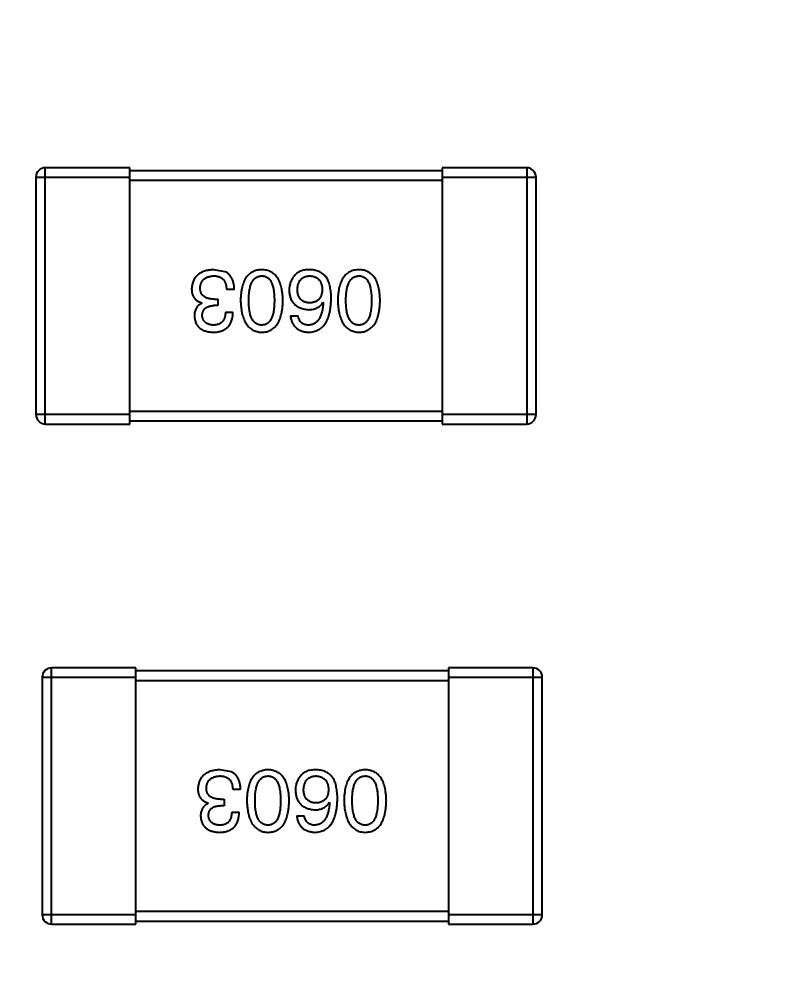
# Model space of a CAD drawing. Header units: inches. Extents: x 246 to 500, y -220 to -17.
# Drawn here: x 448.667 to 451.138, y -117.769 to -114.674 of the extents above; entities that cross this region are included whole.
import ezdxf

# ---------------------------------------------------------------- set-up
doc = ezdxf.new("R2010")
doc.units = ezdxf.units.IN
doc.header["$LTSCALE"] = 1.21
doc.header["$MEASUREMENT"] = 0
doc.header["$PDMODE"] = 3
doc.header["$PDSIZE"] = 0.3125
doc.layers.get('0').update_dxf_attribs({"linetype": 'CONTINUOUS'})
doc.layers.get('Defpoints').update_dxf_attribs({"linetype": 'CONTINUOUS'})
doc.layers.add('DIM', color=3, linetype='CONTINUOUS')
doc.styles.get("Standard").update_dxf_attribs({"font": 'txt', "width": 0.8})
doc.dimstyles.get("Standard").update_dxf_attribs({"dimtxt": 0.15625, "dimasz": 0.1875, "dimexe": 0.125, "dimexo": 0.0625, "dimgap": 0.09, "dimtad": 0, "dimtih": 1, "dimtoh": 1, "dimzin": 4, "dimdsep": 46, "dimtxsty": 'Standard', "dimblk": '_FILLED', "dimblk1": '_FILLED', "dimblk2": '_FILLED', "dimcen": 0.09, "dimazin": 1, "dimtp": 0.01, "dimtm": 0.01, "dimtfac": 1, "dimtofl": 0, "dimtmove": 0, "dimatfit": 3, "dimldrblk": '_FILLED', "dimfxl": 1, "dimtolj": 1, "dimtzin": 4, "dimarcsym": 0})

# ---------------------------------------------------------------- blocks, each defined once
blk = doc.blocks.new('_FILLED')
at = {"color": 0, "linetype": 'ByBlock'}
blk.add_solid([(0, 0), (-1, 0.1667), (-1, -0.1667)], dxfattribs=at)
blk = doc.blocks.new('*D61')
at = {"layer": 'Defpoints', "color": 0}
for p in [(433.4401, -77.4879), (433.4401, -91.8581), (457.6897, -127.8567)]:
    blk.add_point(p, dxfattribs=at)
at = {"layer": 'DIM', "color": 0, "lineweight": -2}
for p, q in [((433.4401, -91.7956), (433.4401, -77.3629)), ((457.6897, -127.7942), (457.6897, -77.3629)), ((435.4401, -77.4879), (442.2749, -77.4879)), ((455.6897, -77.4879), (448.8549, -77.4879))]:
    blk.add_line(p, q, dxfattribs=at)
at = {"layer": 'DIM', "color": 0, "lineweight": -2, "xscale": 2, "yscale": 2, "zscale": 2, "rotation": 180}
blk.add_blockref('_FILLED', (433.4401, -77.4879), dxfattribs=at)
at = {"layer": 'DIM', "color": 0, "lineweight": -2, "xscale": 2, "yscale": 2, "zscale": 2}
blk.add_blockref('_FILLED', (457.6897, -77.4879), dxfattribs=at)
at = {"layer": 'DIM', "color": 0, "insert": (445.5649, -77.4879), "char_height": 2, "attachment_point": 5}
blk.add_mtext('\\A1;24.25', dxfattribs=at)

msp = doc.modelspace()

# ---------------------------------------------------------------- linework, layer by layer
at = {"color": 7, "linetype": 'Continuous'}
for p, q in [((448.7501, -115.9687), (448.7501, -115.1487)), ((449.0201, -115.1487), (448.7501, -115.1487)), ((449.0201, -115.9687), (449.0201, -115.1487)), ((450.0201, -115.1487), (450.0201, -115.9687)), ((450.2901, -115.1487), (450.0201, -115.1487)), ((450.2901, -115.1487), (450.2901, -115.9687)), ((448.7201, -115.1787), (448.7201, -115.9387)), ((448.7201, -115.1787), (449.0201, -115.1787)), ((450.0201, -115.1587), (449.0201, -115.1587)), ((449.0201, -115.1887), (450.0201, -115.1887)), ((450.0201, -115.1787), (450.3201, -115.1787)), ((450.3201, -115.9387), (450.3201, -115.1787)), ((449.3253, -115.4816), (449.2892, -115.475)), ((449.3548, -115.5384), (449.3297, -115.5384)), ((449.251, -115.5821), (449.251, -115.581)), ((449.3023, -115.5897), (449.2892, -115.5897)), ((449.2903, -115.569), (449.3023, -115.569)), ((449.3023, -115.569), (449.3023, -115.5897)), ((449.6383, -115.5788), (449.6394, -115.5799)), ((449.3264, -115.6105), (449.3504, -115.6105)), ((449.5345, -115.6225), (449.5586, -115.6225)), ((450.0201, -115.9287), (449.0201, -115.9287)), ((449.0201, -115.9387), (448.7201, -115.9387)), ((449.0201, -115.9587), (450.0201, -115.9587)), ((450.3201, -115.9387), (450.0201, -115.9387)), ((448.7501, -115.9687), (449.0201, -115.9687)), ((450.0201, -115.9687), (450.2901, -115.9687)), ((448.7701, -117.5687), (448.7701, -116.7487)), ((449.0401, -116.7487), (448.7701, -116.7487)), ((449.0401, -117.5687), (449.0401, -116.7487)), ((450.0401, -116.7587), (449.0401, -116.7587)), ((450.0401, -116.7487), (450.0401, -117.5687)), ((450.3101, -116.7487), (450.0401, -116.7487)), ((450.3101, -116.7487), (450.3101, -117.5687)), ((448.7401, -116.7787), (448.7401, -117.5387)), ((448.7401, -116.7787), (449.0401, -116.7787)), ((449.0401, -116.7887), (450.0401, -116.7887)), ((450.0401, -116.7787), (450.3401, -116.7787)), ((450.3401, -117.5387), (450.3401, -116.7787)), ((449.3453, -117.0815), (449.3092, -117.075)), ((449.3748, -117.1384), (449.3497, -117.1384)), ((449.3103, -117.169), (449.3224, -117.169)), ((449.3224, -117.169), (449.3224, -117.1897)), ((449.271, -117.1821), (449.271, -117.181)), ((449.3224, -117.1897), (449.3092, -117.1897)), ((449.6584, -117.1788), (449.6594, -117.1799)), ((449.3464, -117.2105), (449.3704, -117.2105)), ((449.5545, -117.2225), (449.5786, -117.2225)), ((449.0401, -117.5387), (448.7401, -117.5387)), ((450.0401, -117.5287), (449.0401, -117.5287)), ((450.3401, -117.5387), (450.0401, -117.5387)), ((448.7701, -117.5687), (449.0401, -117.5687)), ((449.0401, -117.5587), (450.0401, -117.5587)), ((450.0401, -117.5687), (450.3101, -117.5687))]:
    msp.add_line(p, q, dxfattribs=at)
for centre, start, end in [((448.7501, -115.1787), 89.9999, 179.9999), ((450.2901, -115.1787), 359.9999, 89.9999), ((448.7501, -115.9387), 179.9999, 269.9999), ((450.2901, -115.9387), 269.9999, 359.9999), ((448.7701, -116.7787), 89.9999, 179.9999), ((450.3101, -116.7787), 359.9999, 89.9999), ((448.7701, -117.5387), 179.9999, 269.9999), ((450.3101, -117.5387), 269.9999, 359.9999)]:
    msp.add_arc(centre, 0.03, start, end, dxfattribs=at)
for points, knots in [([(449.2892, -115.475), (449.2865, -115.4751), (449.2811, -115.4754), (449.2734, -115.4763), (449.2662, -115.4777), (449.2595, -115.4795), (449.2532, -115.4818), (449.2475, -115.4845), (449.2423, -115.4877), (449.2375, -115.4913), (449.2333, -115.4954), (449.2296, -115.4999), (449.2264, -115.5048), (449.2237, -115.5103), (449.2215, -115.5161), (449.2199, -115.5224), (449.2187, -115.5291), (449.2184, -115.5338), (449.2182, -115.5362)], [0, 0, 0, 0, 0.078078, 0.151942, 0.221594, 0.28726, 0.350176, 0.409768, 0.467648, 0.523784, 0.578904, 0.634014, 0.689819, 0.746826, 0.805875, 0.867063, 0.931764, 1, 1, 1, 1]), ([(449.2455, -115.5329), (449.2456, -115.5315), (449.2458, -115.5286), (449.2466, -115.5245), (449.2476, -115.5206), (449.2489, -115.517), (449.2505, -115.5137), (449.2524, -115.5106), (449.2547, -115.5078), (449.2572, -115.5052), (449.2601, -115.503), (449.2632, -115.501), (449.2666, -115.4992), (449.2704, -115.4978), (449.2744, -115.4966), (449.2787, -115.4957), (449.2833, -115.495), (449.2865, -115.4948), (449.2881, -115.4947)], [0, 0, 0, 0, 0.068514, 0.133941, 0.195994, 0.255362, 0.312994, 0.369441, 0.424687, 0.480522, 0.537148, 0.594801, 0.654411, 0.716817, 0.781981, 0.850498, 0.923306, 1, 1, 1, 1]), ([(449.2881, -115.4947), (449.2898, -115.4947), (449.2929, -115.4947), (449.2975, -115.4953), (449.3019, -115.4961), (449.3058, -115.4973), (449.3096, -115.4988), (449.3129, -115.5007), (449.316, -115.503), (449.3188, -115.5055), (449.3212, -115.5085), (449.3234, -115.5117), (449.3252, -115.5154), (449.3267, -115.5193), (449.328, -115.5236), (449.3288, -115.5282), (449.3295, -115.5332), (449.3296, -115.5366), (449.3297, -115.5384)], [0, 0, 0, 0, 0.071272, 0.13882, 0.201858, 0.262757, 0.320043, 0.376709, 0.431462, 0.486034, 0.541209, 0.597703, 0.65589, 0.717768, 0.782056, 0.850407, 0.92277, 1, 1, 1, 1]), ([(449.3548, -115.5384), (449.3547, -115.5366), (449.3546, -115.5331), (449.3542, -115.528), (449.3535, -115.5231), (449.3526, -115.5185), (449.3515, -115.5141), (449.3502, -115.5099), (449.3486, -115.506), (449.3469, -115.5023), (449.345, -115.4989), (449.3428, -115.4957), (449.3404, -115.4927), (449.3378, -115.49), (449.335, -115.4875), (449.332, -115.4853), (449.3288, -115.4832), (449.3264, -115.4821), (449.3253, -115.4816)], [0, 0, 0, 0, 0.078937, 0.154495, 0.226898, 0.296844, 0.363348, 0.427781, 0.48946, 0.549586, 0.607902, 0.664733, 0.720805, 0.776157, 0.831175, 0.886736, 0.943094, 1, 1, 1, 1]), ([(449.4425, -115.475), (449.4398, -115.4751), (449.4346, -115.4754), (449.4271, -115.4766), (449.4201, -115.4787), (449.4136, -115.4814), (449.4076, -115.4849), (449.4021, -115.4892), (449.397, -115.4943), (449.3925, -115.5001), (449.3886, -115.5067), (449.3851, -115.514), (449.3821, -115.5221), (449.3796, -115.5309), (449.3776, -115.5404), (449.3761, -115.5508), (449.3751, -115.5618), (449.3748, -115.5694), (449.3747, -115.5734)], [0, 0, 0, 0, 0.059134, 0.115603, 0.169236, 0.221572, 0.273254, 0.32474, 0.377319, 0.431815, 0.488555, 0.548609, 0.612242, 0.680182, 0.75251, 0.829782, 0.91231, 1, 1, 1, 1]), ([(449.4009, -115.5734), (449.401, -115.5702), (449.401, -115.5641), (449.4015, -115.5553), (449.4023, -115.5471), (449.4034, -115.5395), (449.4049, -115.5325), (449.4066, -115.526), (449.4087, -115.5202), (449.4112, -115.5149), (449.4139, -115.5103), (449.417, -115.5062), (449.4204, -115.5027), (449.4242, -115.4999), (449.4283, -115.4977), (449.4327, -115.496), (449.4375, -115.495), (449.4408, -115.4948), (449.4425, -115.4947)], [0, 0, 0, 0, 0.094834, 0.184067, 0.267029, 0.344713, 0.417334, 0.484367, 0.546941, 0.604717, 0.65953, 0.710539, 0.759381, 0.806382, 0.853027, 0.900623, 0.949121, 1, 1, 1, 1]), ([(449.5102, -115.5734), (449.5101, -115.5694), (449.5098, -115.5618), (449.5088, -115.5508), (449.5073, -115.5404), (449.5053, -115.5309), (449.5028, -115.5221), (449.4998, -115.514), (449.4964, -115.5067), (449.4923, -115.5002), (449.4879, -115.4943), (449.4829, -115.4892), (449.4774, -115.4849), (449.4713, -115.4814), (449.4648, -115.4787), (449.4578, -115.4766), (449.4503, -115.4754), (449.4451, -115.4751), (449.4425, -115.475)], [0, 0, 0, 0, 0.087693, 0.170223, 0.247496, 0.319826, 0.387768, 0.451403, 0.511459, 0.568358, 0.622671, 0.675251, 0.726739, 0.778422, 0.830759, 0.884394, 0.940865, 1, 1, 1, 1]), ([(449.4425, -115.4947), (449.4441, -115.4947), (449.4473, -115.4949), (449.4519, -115.4958), (449.4563, -115.4973), (449.4602, -115.4995), (449.4639, -115.5023), (449.4673, -115.5057), (449.4703, -115.5098), (449.4729, -115.5144), (449.4753, -115.5197), (449.4774, -115.5255), (449.479, -115.532), (449.4805, -115.5391), (449.4816, -115.5468), (449.4823, -115.5551), (449.4828, -115.564), (449.4829, -115.5702), (449.4829, -115.5734)], [0, 0, 0, 0, 0.049766, 0.097012, 0.143225, 0.188786, 0.235079, 0.282962, 0.333687, 0.387747, 0.445963, 0.508657, 0.576545, 0.649868, 0.72822, 0.812712, 0.903543, 1, 1, 1, 1]), ([(449.5498, -115.4914), (449.5482, -115.4931), (449.5451, -115.4966), (449.5411, -115.5021), (449.5378, -115.508), (449.5349, -115.514), (449.5328, -115.5203), (449.5312, -115.5269), (449.5303, -115.5336), (449.5302, -115.5382), (449.5301, -115.5406)], [0, 0, 0, 0, 0.129393, 0.255335, 0.378531, 0.500878, 0.622934, 0.746191, 0.87096, 1, 1, 1, 1]), ([(449.599, -115.475), (449.5962, -115.4749), (449.5908, -115.4749), (449.583, -115.4755), (449.5758, -115.4766), (449.5693, -115.4784), (449.5634, -115.4807), (449.5582, -115.4837), (449.5536, -115.4871), (449.5511, -115.49), (449.5498, -115.4914)], [0, 0, 0, 0, 0.156782, 0.301945, 0.436395, 0.561474, 0.678489, 0.78853, 0.894967, 1, 1, 1, 1]), ([(449.5564, -115.5395), (449.5565, -115.5377), (449.5567, -115.5344), (449.5574, -115.5295), (449.5583, -115.525), (449.5595, -115.5207), (449.5609, -115.5168), (449.5627, -115.5132), (449.5647, -115.5099), (449.567, -115.5069), (449.5695, -115.5043), (449.5723, -115.5019), (449.5754, -115.4999), (449.5787, -115.4982), (449.5823, -115.4968), (449.5862, -115.4958), (449.5903, -115.495), (449.5932, -115.4948), (449.5946, -115.4947)], [0, 0, 0, 0, 0.078863, 0.153308, 0.223539, 0.289857, 0.35341, 0.413572, 0.471721, 0.528235, 0.584279, 0.638781, 0.69466, 0.751251, 0.809198, 0.869697, 0.933318, 1, 1, 1, 1]), ([(449.5946, -115.4947), (449.5962, -115.4947), (449.5993, -115.4949), (449.6038, -115.4955), (449.608, -115.4964), (449.6119, -115.4977), (449.6156, -115.4993), (449.6189, -115.5013), (449.622, -115.5035), (449.6247, -115.5061), (449.6272, -115.509), (449.6293, -115.5123), (449.6313, -115.5158), (449.6328, -115.5197), (449.6341, -115.5239), (449.6351, -115.5284), (449.6358, -115.5333), (449.636, -115.5367), (449.6362, -115.5384)], [0, 0, 0, 0, 0.070403, 0.137196, 0.200053, 0.260887, 0.31876, 0.37535, 0.430743, 0.485927, 0.541678, 0.598832, 0.657726, 0.719441, 0.783504, 0.851852, 0.923533, 1, 1, 1, 1]), ([(449.6504, -115.5012), (449.6489, -115.4992), (449.6459, -115.4952), (449.6407, -115.4901), (449.635, -115.4856), (449.6288, -115.482), (449.6221, -115.479), (449.6148, -115.4769), (449.6071, -115.4755), (449.6017, -115.4751), (449.599, -115.475)], [0, 0, 0, 0, 0.125033, 0.246266, 0.36603, 0.485265, 0.606781, 0.732144, 0.862551, 1, 1, 1, 1]), ([(449.7533, -115.475), (449.7507, -115.4751), (449.7455, -115.4754), (449.738, -115.4766), (449.731, -115.4787), (449.7245, -115.4814), (449.7184, -115.4849), (449.7129, -115.4892), (449.7079, -115.4943), (449.7034, -115.5001), (449.6994, -115.5067), (449.696, -115.514), (449.693, -115.5221), (449.6905, -115.5309), (449.6885, -115.5404), (449.687, -115.5508), (449.686, -115.5618), (449.6857, -115.5694), (449.6856, -115.5734)], [0, 0, 0, 0, 0.059134, 0.115603, 0.169236, 0.221572, 0.273254, 0.32474, 0.377319, 0.431815, 0.488555, 0.548609, 0.612242, 0.680182, 0.75251, 0.829782, 0.91231, 1, 1, 1, 1]), ([(449.7118, -115.5734), (449.7118, -115.5702), (449.7119, -115.5641), (449.7124, -115.5553), (449.7132, -115.5471), (449.7143, -115.5395), (449.7157, -115.5325), (449.7175, -115.526), (449.7196, -115.5202), (449.722, -115.5149), (449.7248, -115.5103), (449.7279, -115.5062), (449.7313, -115.5027), (449.7351, -115.4999), (449.7392, -115.4977), (449.7436, -115.496), (449.7484, -115.495), (449.7517, -115.4948), (449.7533, -115.4947)], [0, 0, 0, 0, 0.094834, 0.184067, 0.267029, 0.344713, 0.417334, 0.484367, 0.546941, 0.604717, 0.65953, 0.710539, 0.759381, 0.806382, 0.853027, 0.900623, 0.949121, 1, 1, 1, 1]), ([(449.8211, -115.5734), (449.821, -115.5694), (449.8207, -115.5618), (449.8197, -115.5508), (449.8182, -115.5404), (449.8162, -115.5309), (449.8137, -115.5221), (449.8107, -115.514), (449.8072, -115.5067), (449.8032, -115.5002), (449.7988, -115.4943), (449.7937, -115.4892), (449.7882, -115.4849), (449.7822, -115.4814), (449.7757, -115.4787), (449.7687, -115.4766), (449.7612, -115.4754), (449.756, -115.4751), (449.7533, -115.475)], [0, 0, 0, 0, 0.087693, 0.170223, 0.247496, 0.319826, 0.387768, 0.451403, 0.511459, 0.568358, 0.622671, 0.675251, 0.726739, 0.778422, 0.830759, 0.884394, 0.940865, 1, 1, 1, 1]), ([(449.7533, -115.4947), (449.755, -115.4947), (449.7582, -115.4949), (449.7628, -115.4958), (449.7671, -115.4973), (449.7711, -115.4995), (449.7748, -115.5023), (449.7781, -115.5057), (449.7811, -115.5098), (449.7838, -115.5144), (449.7862, -115.5197), (449.7883, -115.5255), (449.7899, -115.532), (449.7914, -115.5391), (449.7924, -115.5468), (449.7932, -115.5551), (449.7937, -115.564), (449.7937, -115.5702), (449.7938, -115.5734)], [0, 0, 0, 0, 0.049766, 0.097012, 0.143225, 0.188786, 0.235079, 0.282962, 0.333687, 0.387747, 0.445963, 0.508657, 0.576545, 0.649868, 0.72822, 0.812712, 0.903543, 1, 1, 1, 1]), ([(449.6646, -115.569), (449.6645, -115.5654), (449.6645, -115.5586), (449.6638, -115.5485), (449.6627, -115.5391), (449.6611, -115.5303), (449.6592, -115.5222), (449.6568, -115.5146), (449.6539, -115.5076), (449.6515, -115.5033), (449.6504, -115.5012)], [0, 0, 0, 0, 0.151498, 0.29521, 0.430242, 0.557137, 0.677306, 0.790845, 0.898111, 1, 1, 1, 1]), ([(449.2182, -115.5362), (449.2182, -115.5376), (449.2182, -115.5404), (449.2187, -115.5445), (449.2192, -115.5484), (449.2202, -115.5521), (449.2213, -115.5556), (449.2227, -115.5589), (449.2244, -115.562), (449.2263, -115.5649), (449.2285, -115.5676), (449.231, -115.5701), (449.2337, -115.5724), (449.2366, -115.5746), (449.2399, -115.5765), (449.2433, -115.5783), (449.247, -115.5797), (449.2496, -115.5806), (449.251, -115.581)], [0, 0, 0, 0, 0.071215, 0.138707, 0.20396, 0.266995, 0.327734, 0.387609, 0.445602, 0.503345, 0.561136, 0.618597, 0.677672, 0.738255, 0.799989, 0.863961, 0.930555, 1, 1, 1, 1]), ([(449.2903, -115.569), (449.2885, -115.569), (449.285, -115.5689), (449.2799, -115.5685), (449.2752, -115.5678), (449.2708, -115.5668), (449.2667, -115.5656), (449.263, -115.564), (449.2597, -115.5621), (449.2567, -115.56), (449.254, -115.5576), (449.2518, -115.5549), (449.2498, -115.552), (449.2482, -115.5487), (449.247, -115.5451), (449.2461, -115.5413), (449.2456, -115.5372), (449.2455, -115.5344), (449.2455, -115.5329)], [0, 0, 0, 0, 0.082495, 0.159728, 0.232496, 0.300725, 0.365163, 0.425859, 0.483728, 0.538892, 0.592921, 0.646195, 0.699968, 0.754746, 0.811387, 0.870806, 0.933482, 1, 1, 1, 1]), ([(449.5301, -115.5406), (449.5303, -115.5429), (449.5305, -115.5475), (449.5315, -115.5541), (449.5329, -115.5603), (449.5347, -115.5661), (449.537, -115.5715), (449.5398, -115.5765), (449.543, -115.5811), (449.5468, -115.5852), (449.5509, -115.5889), (449.5555, -115.5922), (449.5606, -115.595), (449.5661, -115.5974), (449.572, -115.5995), (449.5784, -115.601), (449.5853, -115.6022), (449.59, -115.6026), (449.5924, -115.6029)], [0, 0, 0, 0, 0.071527, 0.139094, 0.20346, 0.264939, 0.323904, 0.381383, 0.437591, 0.493343, 0.549401, 0.606085, 0.664838, 0.725424, 0.788712, 0.855452, 0.925772, 1, 1, 1, 1]), ([(449.5957, -115.581), (449.5942, -115.5809), (449.5913, -115.5808), (449.587, -115.5802), (449.583, -115.5793), (449.5793, -115.5781), (449.5759, -115.5765), (449.5727, -115.5747), (449.5699, -115.5726), (449.5672, -115.5701), (449.5649, -115.5673), (449.5628, -115.5643), (449.5611, -115.5609), (449.5596, -115.5572), (449.5584, -115.5532), (449.5574, -115.5489), (449.5567, -115.5443), (449.5565, -115.5411), (449.5564, -115.5395)], [0, 0, 0, 0, 0.069884, 0.136529, 0.199638, 0.259844, 0.317774, 0.374356, 0.430026, 0.485148, 0.5409, 0.597889, 0.657472, 0.718614, 0.783613, 0.85129, 0.923712, 1, 1, 1, 1]), ([(449.6362, -115.5384), (449.636, -115.5401), (449.6358, -115.5433), (449.6351, -115.5481), (449.6341, -115.5525), (449.6329, -115.5566), (449.6313, -115.5604), (449.6295, -115.5638), (449.6274, -115.567), (449.625, -115.5698), (449.6223, -115.5724), (449.6193, -115.5745), (449.6161, -115.5765), (449.6126, -115.578), (449.6087, -115.5793), (449.6047, -115.5802), (449.6003, -115.5808), (449.5973, -115.5809), (449.5957, -115.581)], [0, 0, 0, 0, 0.076072, 0.148369, 0.216753, 0.281358, 0.342792, 0.401604, 0.458929, 0.514444, 0.569818, 0.625343, 0.681554, 0.739608, 0.800134, 0.863477, 0.929547, 1, 1, 1, 1]), ([(449.251, -115.5821), (449.2491, -115.5831), (449.2453, -115.5849), (449.2404, -115.5886), (449.2362, -115.593), (449.2327, -115.5979), (449.2302, -115.6035), (449.2282, -115.6097), (449.2271, -115.6164), (449.227, -115.6212), (449.2269, -115.6236)], [0, 0, 0, 0, 0.125227, 0.244792, 0.361427, 0.478215, 0.59667, 0.722058, 0.856314, 1, 1, 1, 1]), ([(449.2521, -115.6214), (449.2521, -115.6202), (449.2523, -115.6178), (449.2528, -115.6143), (449.2536, -115.611), (449.2547, -115.608), (449.2561, -115.6052), (449.2578, -115.6026), (449.2597, -115.6003), (449.2619, -115.5981), (449.2644, -115.5963), (449.2671, -115.5947), (449.2701, -115.5932), (449.2734, -115.5921), (449.277, -115.5911), (449.2808, -115.5904), (449.2849, -115.5899), (449.2878, -115.5898), (449.2892, -115.5897)], [0, 0, 0, 0, 0.067741, 0.131599, 0.192143, 0.249977, 0.306453, 0.361639, 0.416449, 0.471489, 0.527582, 0.584873, 0.644974, 0.70814, 0.77492, 0.845909, 0.920585, 1, 1, 1, 1]), ([(449.3747, -115.5734), (449.3749, -115.5774), (449.3752, -115.5852), (449.3764, -115.5965), (449.378, -115.607), (449.38, -115.6168), (449.3826, -115.6259), (449.3856, -115.6342), (449.3891, -115.6417), (449.3931, -115.6485), (449.3976, -115.6545), (449.4026, -115.6598), (449.408, -115.6643), (449.414, -115.668), (449.4204, -115.6709), (449.4274, -115.6731), (449.4347, -115.6745), (449.4399, -115.6748), (449.4425, -115.675)], [0, 0, 0, 0, 0.088475, 0.171606, 0.249595, 0.322626, 0.391327, 0.455765, 0.516374, 0.573675, 0.628522, 0.681161, 0.732559, 0.783563, 0.83504, 0.887639, 0.942585, 1, 1, 1, 1]), ([(449.4425, -115.652), (449.4408, -115.652), (449.4375, -115.6518), (449.4328, -115.651), (449.4283, -115.6494), (449.4242, -115.6472), (449.4205, -115.6444), (449.417, -115.641), (449.414, -115.6369), (449.4111, -115.6323), (449.4087, -115.627), (449.4066, -115.6212), (449.4049, -115.6147), (449.4034, -115.6076), (449.4023, -115.5999), (449.4015, -115.5916), (449.401, -115.5827), (449.401, -115.5765), (449.4009, -115.5734)], [0, 0, 0, 0, 0.050604, 0.098688, 0.145699, 0.191791, 0.238625, 0.286717, 0.337546, 0.391814, 0.449755, 0.512106, 0.579685, 0.652048, 0.730262, 0.814146, 0.904281, 1, 1, 1, 1]), ([(449.4425, -115.675), (449.4451, -115.6749), (449.4503, -115.6746), (449.4578, -115.6734), (449.4648, -115.6712), (449.4713, -115.6684), (449.4774, -115.6647), (449.4829, -115.6603), (449.4879, -115.655), (449.4924, -115.649), (449.4964, -115.6422), (449.4998, -115.6347), (449.5028, -115.6263), (449.5053, -115.6172), (449.5073, -115.6074), (449.5088, -115.5967), (449.5098, -115.5853), (449.5101, -115.5774), (449.5102, -115.5734)], [0, 0, 0, 0, 0.057911, 0.113262, 0.165956, 0.217443, 0.268511, 0.319665, 0.372, 0.426129, 0.483365, 0.543779, 0.607756, 0.676562, 0.749704, 0.827713, 0.911177, 1, 1, 1, 1]), ([(449.4829, -115.5734), (449.4829, -115.5765), (449.4828, -115.5827), (449.4823, -115.5916), (449.4816, -115.5999), (449.4805, -115.6076), (449.479, -115.6147), (449.4774, -115.6212), (449.4753, -115.627), (449.4729, -115.6323), (449.4703, -115.6369), (449.4673, -115.641), (449.4639, -115.6444), (449.4603, -115.6472), (449.4563, -115.6494), (449.4519, -115.651), (449.4473, -115.6518), (449.4441, -115.652), (449.4425, -115.652)], [0, 0, 0, 0, 0.096452, 0.187278, 0.271765, 0.350519, 0.423437, 0.491321, 0.554011, 0.612224, 0.666281, 0.717003, 0.764884, 0.811423, 0.856783, 0.902993, 0.950236, 1, 1, 1, 1]), ([(449.5924, -115.675), (449.5953, -115.6748), (449.6008, -115.6745), (449.6088, -115.673), (449.6163, -115.6708), (449.6232, -115.6677), (449.6297, -115.6638), (449.6355, -115.6591), (449.6409, -115.6537), (449.6456, -115.6474), (449.6499, -115.6403), (449.6536, -115.6325), (449.6568, -115.6238), (449.6594, -115.6144), (449.6615, -115.6042), (449.6631, -115.5931), (449.6642, -115.5813), (449.6644, -115.5732), (449.6646, -115.569)], [0, 0, 0, 0, 0.058957, 0.115262, 0.16907, 0.221312, 0.273147, 0.324961, 0.377649, 0.432026, 0.488925, 0.549039, 0.612912, 0.680653, 0.753056, 0.830314, 0.912483, 1, 1, 1, 1]), ([(449.5924, -115.6029), (449.5951, -115.6028), (449.6002, -115.6027), (449.6075, -115.6015), (449.6142, -115.5996), (449.6203, -115.597), (449.6258, -115.5936), (449.6307, -115.5894), (449.6349, -115.5845), (449.6372, -115.5807), (449.6383, -115.5788)], [0, 0, 0, 0, 0.144617, 0.279572, 0.40596, 0.526097, 0.64389, 0.760003, 0.877724, 1, 1, 1, 1]), ([(449.6394, -115.5799), (449.6392, -115.5827), (449.6388, -115.5882), (449.6378, -115.5962), (449.6365, -115.6036), (449.635, -115.6105), (449.6331, -115.6169), (449.6309, -115.6228), (449.6284, -115.6281), (449.6257, -115.6329), (449.6225, -115.6371), (449.6191, -115.6409), (449.6154, -115.6441), (449.6114, -115.6468), (449.6071, -115.649), (449.6025, -115.6505), (449.5976, -115.6517), (449.5942, -115.6519), (449.5924, -115.652)], [0, 0, 0, 0, 0.089218, 0.173709, 0.252753, 0.326963, 0.397099, 0.462534, 0.524018, 0.582178, 0.637235, 0.689955, 0.741228, 0.791618, 0.841661, 0.892925, 0.945259, 1, 1, 1, 1]), ([(449.6856, -115.5734), (449.6858, -115.5774), (449.6861, -115.5852), (449.6872, -115.5965), (449.6888, -115.607), (449.6909, -115.6168), (449.6934, -115.6259), (449.6964, -115.6342), (449.7, -115.6417), (449.704, -115.6485), (449.7085, -115.6545), (449.7134, -115.6598), (449.7189, -115.6643), (449.7249, -115.668), (449.7313, -115.6709), (449.7382, -115.6731), (449.7456, -115.6745), (449.7507, -115.6748), (449.7533, -115.675)], [0, 0, 0, 0, 0.088475, 0.171606, 0.249595, 0.322626, 0.391327, 0.455765, 0.516374, 0.573675, 0.628522, 0.681161, 0.732559, 0.783563, 0.83504, 0.887639, 0.942585, 1, 1, 1, 1]), ([(449.7533, -115.652), (449.7517, -115.652), (449.7484, -115.6518), (449.7436, -115.651), (449.7392, -115.6494), (449.7351, -115.6472), (449.7313, -115.6444), (449.7279, -115.641), (449.7248, -115.6369), (449.722, -115.6323), (449.7196, -115.627), (449.7175, -115.6212), (449.7157, -115.6147), (449.7143, -115.6076), (449.7132, -115.5999), (449.7124, -115.5916), (449.7119, -115.5827), (449.7118, -115.5765), (449.7118, -115.5734)], [0, 0, 0, 0, 0.050604, 0.098688, 0.145699, 0.191791, 0.238625, 0.286717, 0.337546, 0.391814, 0.449755, 0.512106, 0.579685, 0.652048, 0.730262, 0.814146, 0.904281, 1, 1, 1, 1]), ([(449.7533, -115.675), (449.756, -115.6749), (449.7612, -115.6746), (449.7687, -115.6734), (449.7757, -115.6712), (449.7822, -115.6684), (449.7882, -115.6647), (449.7938, -115.6603), (449.7988, -115.655), (449.8032, -115.649), (449.8072, -115.6422), (449.8107, -115.6347), (449.8137, -115.6263), (449.8162, -115.6172), (449.8182, -115.6074), (449.8197, -115.5967), (449.8207, -115.5853), (449.821, -115.5774), (449.8211, -115.5734)], [0, 0, 0, 0, 0.057911, 0.113262, 0.165956, 0.217443, 0.268511, 0.319665, 0.372, 0.426129, 0.483365, 0.543779, 0.607756, 0.676562, 0.749704, 0.827713, 0.911177, 1, 1, 1, 1]), ([(449.7938, -115.5734), (449.7937, -115.5765), (449.7937, -115.5827), (449.7932, -115.5916), (449.7924, -115.5999), (449.7914, -115.6076), (449.7899, -115.6147), (449.7883, -115.6212), (449.7862, -115.627), (449.7838, -115.6323), (449.7811, -115.6369), (449.7781, -115.641), (449.7748, -115.6444), (449.7711, -115.6472), (449.7671, -115.6494), (449.7628, -115.651), (449.7582, -115.6518), (449.755, -115.652), (449.7533, -115.652)], [0, 0, 0, 0, 0.096452, 0.187278, 0.271765, 0.350519, 0.423437, 0.491321, 0.554011, 0.612224, 0.666281, 0.717003, 0.764884, 0.811423, 0.856783, 0.902993, 0.950236, 1, 1, 1, 1]), ([(449.2881, -115.652), (449.2867, -115.652), (449.2841, -115.6519), (449.2802, -115.6514), (449.2766, -115.6507), (449.2732, -115.6498), (449.2701, -115.6487), (449.2672, -115.6473), (449.2645, -115.6457), (449.2621, -115.6439), (449.26, -115.6419), (449.2581, -115.6396), (449.2565, -115.6371), (449.2551, -115.6344), (449.2539, -115.6315), (449.2531, -115.6283), (449.2524, -115.625), (449.2522, -115.6226), (449.2521, -115.6214)], [0, 0, 0, 0, 0.078051, 0.151197, 0.220412, 0.286742, 0.34933, 0.409464, 0.467368, 0.52298, 0.578639, 0.633998, 0.690142, 0.746855, 0.805868, 0.867776, 0.932345, 1, 1, 1, 1]), ([(449.287, -115.675), (449.2895, -115.6749), (449.2944, -115.6748), (449.3015, -115.6738), (449.3082, -115.6725), (449.3143, -115.6707), (449.32, -115.6684), (449.3252, -115.6655), (449.3299, -115.6622), (449.3341, -115.6584), (449.3379, -115.6541), (449.3411, -115.6493), (449.3439, -115.644), (449.3462, -115.6383), (449.348, -115.632), (449.3493, -115.6253), (449.3502, -115.618), (449.3503, -115.6131), (449.3504, -115.6105)], [0, 0, 0, 0, 0.073232, 0.142595, 0.207997, 0.270074, 0.329156, 0.386529, 0.441846, 0.496976, 0.551877, 0.607941, 0.665637, 0.725446, 0.788542, 0.855101, 0.925196, 1, 1, 1, 1]), ([(449.3264, -115.6105), (449.3263, -115.6122), (449.3262, -115.6154), (449.3256, -115.6202), (449.3248, -115.6246), (449.3237, -115.6286), (449.3223, -115.6324), (449.3205, -115.6358), (449.3186, -115.6389), (449.3163, -115.6417), (449.3138, -115.6442), (449.3109, -115.6463), (449.3078, -115.6481), (449.3044, -115.6495), (449.3007, -115.6507), (449.2968, -115.6515), (449.2926, -115.652), (449.2896, -115.652), (449.2881, -115.652)], [0, 0, 0, 0, 0.078134, 0.15164, 0.221358, 0.286689, 0.348614, 0.407697, 0.464247, 0.520153, 0.574432, 0.629291, 0.684538, 0.742032, 0.801329, 0.863637, 0.930123, 1, 1, 1, 1]), ([(449.2269, -115.6236), (449.2271, -115.6256), (449.2274, -115.6295), (449.2285, -115.6351), (449.2299, -115.6404), (449.2318, -115.6453), (449.2341, -115.6498), (449.2368, -115.6539), (449.24, -115.6577), (449.2436, -115.6611), (449.2475, -115.6642), (449.252, -115.6668), (449.2568, -115.6692), (449.2621, -115.671), (449.2677, -115.6726), (449.2738, -115.6738), (449.2803, -115.6747), (449.2847, -115.6749), (449.287, -115.675)], [0, 0, 0, 0, 0.067521, 0.132139, 0.193339, 0.252064, 0.309083, 0.364848, 0.420021, 0.475612, 0.532002, 0.589602, 0.649896, 0.712634, 0.778603, 0.848416, 0.922155, 1, 1, 1, 1]), ([(449.5345, -115.6225), (449.5348, -115.6245), (449.5353, -115.6284), (449.5365, -115.634), (449.5381, -115.6393), (449.5401, -115.6442), (449.5424, -115.6488), (449.5452, -115.653), (449.5482, -115.6568), (449.5517, -115.6603), (449.5555, -115.6634), (449.5597, -115.6662), (449.5643, -115.6686), (449.5692, -115.6706), (449.5745, -115.6723), (449.5801, -115.6735), (449.5862, -115.6745), (449.5903, -115.6748), (449.5924, -115.675)], [0, 0, 0, 0, 0.06947, 0.136096, 0.199592, 0.260665, 0.319672, 0.377156, 0.433415, 0.489984, 0.546535, 0.604276, 0.663499, 0.725182, 0.788953, 0.855683, 0.926216, 1, 1, 1, 1]), ([(449.5924, -115.652), (449.5902, -115.652), (449.5858, -115.6518), (449.5797, -115.6504), (449.5743, -115.6481), (449.5696, -115.6448), (449.5657, -115.6405), (449.5625, -115.6354), (449.5601, -115.6293), (449.5591, -115.6249), (449.5586, -115.6225)], [0, 0, 0, 0, 0.136586, 0.261496, 0.378089, 0.490612, 0.605522, 0.725767, 0.8561, 1, 1, 1, 1]), ([(449.3092, -117.075), (449.3065, -117.0751), (449.3012, -117.0753), (449.2934, -117.0763), (449.2862, -117.0777), (449.2795, -117.0795), (449.2732, -117.0817), (449.2675, -117.0845), (449.2623, -117.0876), (449.2575, -117.0913), (449.2533, -117.0953), (449.2496, -117.0999), (449.2464, -117.1048), (449.2437, -117.1103), (449.2416, -117.1161), (449.2399, -117.1224), (449.2387, -117.1291), (449.2384, -117.1338), (449.2382, -117.1362)], [0, 0, 0, 0, 0.078078, 0.151942, 0.221594, 0.28726, 0.350176, 0.409768, 0.467648, 0.523784, 0.578904, 0.634014, 0.689819, 0.746826, 0.805875, 0.867063, 0.931764, 1, 1, 1, 1]), ([(449.4625, -117.075), (449.4598, -117.0751), (449.4547, -117.0753), (449.4472, -117.0766), (449.4402, -117.0786), (449.4336, -117.0814), (449.4276, -117.0849), (449.4221, -117.0892), (449.4171, -117.0943), (449.4126, -117.1001), (449.4086, -117.1067), (449.4051, -117.114), (449.4021, -117.1221), (449.3996, -117.1309), (449.3976, -117.1404), (449.3961, -117.1507), (449.3951, -117.1618), (449.3949, -117.1694), (449.3947, -117.1733)], [0, 0, 0, 0, 0.059134, 0.115603, 0.169236, 0.221572, 0.273254, 0.32474, 0.377319, 0.431815, 0.488555, 0.548609, 0.612242, 0.680182, 0.75251, 0.829782, 0.91231, 1, 1, 1, 1]), ([(449.5302, -117.1733), (449.5301, -117.1694), (449.5298, -117.1618), (449.5288, -117.1507), (449.5274, -117.1404), (449.5253, -117.1309), (449.5228, -117.1221), (449.5198, -117.114), (449.5164, -117.1067), (449.5124, -117.1001), (449.5079, -117.0943), (449.5029, -117.0892), (449.4974, -117.0849), (449.4913, -117.0814), (449.4848, -117.0786), (449.4778, -117.0766), (449.4703, -117.0753), (449.4651, -117.0751), (449.4625, -117.075)], [0, 0, 0, 0, 0.087693, 0.170223, 0.247496, 0.319826, 0.387768, 0.451403, 0.511459, 0.568358, 0.622671, 0.675251, 0.726739, 0.778422, 0.830759, 0.884394, 0.940865, 1, 1, 1, 1]), ([(449.619, -117.075), (449.6162, -117.0749), (449.6108, -117.0748), (449.603, -117.0755), (449.5958, -117.0766), (449.5893, -117.0784), (449.5834, -117.0807), (449.5782, -117.0837), (449.5736, -117.0871), (449.5711, -117.09), (449.5698, -117.0914)], [0, 0, 0, 0, 0.156782, 0.301945, 0.436395, 0.561474, 0.678489, 0.78853, 0.894967, 1, 1, 1, 1]), ([(449.6704, -117.1012), (449.6689, -117.0992), (449.666, -117.0952), (449.6607, -117.0901), (449.6551, -117.0856), (449.6488, -117.0819), (449.6421, -117.079), (449.6349, -117.0769), (449.6271, -117.0754), (449.6218, -117.0751), (449.619, -117.075)], [0, 0, 0, 0, 0.125033, 0.246266, 0.36603, 0.485265, 0.606781, 0.732144, 0.862551, 1, 1, 1, 1]), ([(449.7734, -117.075), (449.7707, -117.0751), (449.7655, -117.0753), (449.758, -117.0766), (449.751, -117.0786), (449.7445, -117.0814), (449.7385, -117.0849), (449.7329, -117.0892), (449.7279, -117.0943), (449.7234, -117.1001), (449.7195, -117.1067), (449.716, -117.114), (449.713, -117.1221), (449.7105, -117.1309), (449.7085, -117.1404), (449.707, -117.1507), (449.706, -117.1618), (449.7057, -117.1694), (449.7056, -117.1733)], [0, 0, 0, 0, 0.059134, 0.115603, 0.169236, 0.221572, 0.273254, 0.32474, 0.377319, 0.431815, 0.488555, 0.548609, 0.612242, 0.680182, 0.75251, 0.829782, 0.91231, 1, 1, 1, 1]), ([(449.8411, -117.1733), (449.841, -117.1694), (449.8407, -117.1618), (449.8397, -117.1507), (449.8382, -117.1404), (449.8362, -117.1309), (449.8337, -117.1221), (449.8307, -117.114), (449.8273, -117.1067), (449.8232, -117.1001), (449.8188, -117.0943), (449.8138, -117.0892), (449.8082, -117.0849), (449.8022, -117.0814), (449.7957, -117.0786), (449.7887, -117.0766), (449.7812, -117.0753), (449.776, -117.0751), (449.7734, -117.075)], [0, 0, 0, 0, 0.087693, 0.170223, 0.247496, 0.319826, 0.387768, 0.451403, 0.511459, 0.568358, 0.622671, 0.675251, 0.726739, 0.778422, 0.830759, 0.884394, 0.940865, 1, 1, 1, 1]), ([(449.2655, -117.1329), (449.2656, -117.1314), (449.2658, -117.1286), (449.2666, -117.1245), (449.2676, -117.1206), (449.2689, -117.117), (449.2706, -117.1137), (449.2724, -117.1106), (449.2747, -117.1078), (449.2772, -117.1052), (449.2801, -117.103), (449.2832, -117.101), (449.2866, -117.0992), (449.2904, -117.0978), (449.2944, -117.0966), (449.2987, -117.0957), (449.3033, -117.095), (449.3065, -117.0948), (449.3081, -117.0946)], [0, 0, 0, 0, 0.068514, 0.133941, 0.195994, 0.255362, 0.312994, 0.369441, 0.424687, 0.480522, 0.537148, 0.594801, 0.654411, 0.716817, 0.781981, 0.850498, 0.923306, 1, 1, 1, 1]), ([(449.3081, -117.0946), (449.3098, -117.0947), (449.313, -117.0947), (449.3176, -117.0953), (449.3219, -117.0961), (449.3259, -117.0973), (449.3296, -117.0988), (449.333, -117.1007), (449.336, -117.103), (449.3388, -117.1055), (449.3412, -117.1085), (449.3434, -117.1117), (449.3452, -117.1153), (449.3468, -117.1193), (449.348, -117.1236), (449.3488, -117.1282), (449.3495, -117.1332), (449.3496, -117.1366), (449.3497, -117.1384)], [0, 0, 0, 0, 0.071272, 0.13882, 0.201858, 0.262757, 0.320043, 0.376709, 0.431462, 0.486034, 0.541209, 0.597703, 0.65589, 0.717768, 0.782056, 0.850407, 0.92277, 1, 1, 1, 1]), ([(449.3748, -117.1384), (449.3747, -117.1366), (449.3746, -117.1331), (449.3742, -117.128), (449.3735, -117.1231), (449.3726, -117.1185), (449.3715, -117.1141), (449.3702, -117.1099), (449.3687, -117.106), (449.3669, -117.1023), (449.365, -117.0989), (449.3628, -117.0956), (449.3604, -117.0927), (449.3579, -117.09), (449.355, -117.0875), (449.352, -117.0853), (449.3488, -117.0832), (449.3465, -117.0821), (449.3453, -117.0815)], [0, 0, 0, 0, 0.078937, 0.154495, 0.226898, 0.296844, 0.363348, 0.427781, 0.48946, 0.549586, 0.607902, 0.664733, 0.720805, 0.776157, 0.831175, 0.886736, 0.943094, 1, 1, 1, 1]), ([(449.421, -117.1733), (449.421, -117.1702), (449.421, -117.1641), (449.4215, -117.1553), (449.4223, -117.1471), (449.4234, -117.1395), (449.4249, -117.1324), (449.4267, -117.126), (449.4287, -117.1202), (449.4312, -117.1149), (449.434, -117.1103), (449.4371, -117.1062), (449.4405, -117.1027), (449.4442, -117.0999), (449.4483, -117.0976), (449.4528, -117.096), (449.4575, -117.095), (449.4608, -117.0947), (449.4625, -117.0946)], [0, 0, 0, 0, 0.094834, 0.184067, 0.267029, 0.344713, 0.417334, 0.484367, 0.546941, 0.604717, 0.65953, 0.710539, 0.759381, 0.806382, 0.853027, 0.900623, 0.949121, 1, 1, 1, 1]), ([(449.4625, -117.0946), (449.4641, -117.0947), (449.4673, -117.0948), (449.472, -117.0957), (449.4763, -117.0973), (449.4802, -117.0995), (449.4839, -117.1023), (449.4873, -117.1057), (449.4903, -117.1097), (449.4929, -117.1144), (449.4953, -117.1196), (449.4974, -117.1255), (449.499, -117.132), (449.5005, -117.1391), (449.5016, -117.1468), (449.5023, -117.1551), (449.5028, -117.164), (449.5029, -117.1702), (449.5029, -117.1733)], [0, 0, 0, 0, 0.049766, 0.097012, 0.143225, 0.188786, 0.235079, 0.282962, 0.333687, 0.387747, 0.445963, 0.508657, 0.576545, 0.649868, 0.72822, 0.812712, 0.903543, 1, 1, 1, 1]), ([(449.5698, -117.0914), (449.5683, -117.0931), (449.5652, -117.0965), (449.5611, -117.1021), (449.5578, -117.1079), (449.5549, -117.114), (449.5528, -117.1203), (449.5513, -117.1268), (449.5504, -117.1336), (449.5502, -117.1382), (449.5502, -117.1405)], [0, 0, 0, 0, 0.129393, 0.255335, 0.378531, 0.500878, 0.622934, 0.746191, 0.87096, 1, 1, 1, 1]), ([(449.5764, -117.1395), (449.5765, -117.1377), (449.5767, -117.1344), (449.5774, -117.1295), (449.5783, -117.125), (449.5795, -117.1207), (449.5809, -117.1168), (449.5827, -117.1132), (449.5847, -117.1099), (449.587, -117.1069), (449.5895, -117.1043), (449.5923, -117.1019), (449.5954, -117.0999), (449.5987, -117.0982), (449.6023, -117.0968), (449.6062, -117.0957), (449.6103, -117.095), (449.6132, -117.0948), (449.6146, -117.0946)], [0, 0, 0, 0, 0.078863, 0.153308, 0.223539, 0.289857, 0.35341, 0.413572, 0.471721, 0.528235, 0.584279, 0.638781, 0.69466, 0.751251, 0.809198, 0.869697, 0.933318, 1, 1, 1, 1]), ([(449.6146, -117.0946), (449.6162, -117.0947), (449.6193, -117.0948), (449.6238, -117.0955), (449.6281, -117.0964), (449.632, -117.0977), (449.6356, -117.0993), (449.6389, -117.1013), (449.642, -117.1035), (449.6447, -117.1061), (449.6472, -117.109), (449.6493, -117.1123), (449.6513, -117.1158), (449.6528, -117.1197), (449.6541, -117.1239), (449.6551, -117.1284), (449.6559, -117.1333), (449.6561, -117.1366), (449.6562, -117.1384)], [0, 0, 0, 0, 0.070403, 0.137196, 0.200053, 0.260887, 0.31876, 0.37535, 0.430743, 0.485927, 0.541678, 0.598832, 0.657726, 0.719441, 0.783504, 0.851852, 0.923533, 1, 1, 1, 1]), ([(449.6846, -117.169), (449.6846, -117.1654), (449.6845, -117.1585), (449.6838, -117.1485), (449.6827, -117.1391), (449.6811, -117.1303), (449.6792, -117.1221), (449.6768, -117.1145), (449.6739, -117.1076), (449.6715, -117.1033), (449.6704, -117.1012)], [0, 0, 0, 0, 0.151498, 0.29521, 0.430242, 0.557137, 0.677306, 0.790845, 0.898111, 1, 1, 1, 1]), ([(449.7318, -117.1733), (449.7319, -117.1702), (449.7319, -117.1641), (449.7324, -117.1553), (449.7332, -117.1471), (449.7343, -117.1395), (449.7357, -117.1324), (449.7375, -117.126), (449.7396, -117.1202), (449.7421, -117.1149), (449.7448, -117.1103), (449.7479, -117.1062), (449.7513, -117.1027), (449.7551, -117.0999), (449.7592, -117.0976), (449.7636, -117.096), (449.7684, -117.095), (449.7717, -117.0947), (449.7734, -117.0946)], [0, 0, 0, 0, 0.094834, 0.184067, 0.267029, 0.344713, 0.417334, 0.484367, 0.546941, 0.604717, 0.65953, 0.710539, 0.759381, 0.806382, 0.853027, 0.900623, 0.949121, 1, 1, 1, 1]), ([(449.7734, -117.0946), (449.775, -117.0947), (449.7782, -117.0948), (449.7828, -117.0957), (449.7872, -117.0973), (449.7911, -117.0995), (449.7948, -117.1023), (449.7982, -117.1057), (449.8011, -117.1097), (449.8038, -117.1144), (449.8062, -117.1196), (449.8083, -117.1255), (449.8099, -117.132), (449.8114, -117.1391), (449.8125, -117.1468), (449.8132, -117.1551), (449.8137, -117.164), (449.8138, -117.1702), (449.8138, -117.1733)], [0, 0, 0, 0, 0.049766, 0.097012, 0.143225, 0.188786, 0.235079, 0.282962, 0.333687, 0.387747, 0.445963, 0.508657, 0.576545, 0.649868, 0.72822, 0.812712, 0.903543, 1, 1, 1, 1]), ([(449.2382, -117.1362), (449.2382, -117.1376), (449.2382, -117.1404), (449.2387, -117.1445), (449.2392, -117.1484), (449.2402, -117.152), (449.2413, -117.1556), (449.2427, -117.1589), (449.2444, -117.162), (449.2463, -117.1649), (449.2485, -117.1676), (449.251, -117.1701), (449.2537, -117.1724), (449.2566, -117.1746), (449.2599, -117.1765), (449.2633, -117.1782), (449.2671, -117.1797), (449.2697, -117.1805), (449.271, -117.181)], [0, 0, 0, 0, 0.071215, 0.138707, 0.20396, 0.266995, 0.327734, 0.387609, 0.445602, 0.503345, 0.561136, 0.618597, 0.677672, 0.738255, 0.799989, 0.863961, 0.930555, 1, 1, 1, 1]), ([(449.3103, -117.169), (449.3085, -117.1689), (449.305, -117.1689), (449.2999, -117.1684), (449.2952, -117.1678), (449.2908, -117.1668), (449.2867, -117.1655), (449.283, -117.164), (449.2797, -117.1621), (449.2767, -117.16), (449.2741, -117.1576), (449.2718, -117.1549), (449.2698, -117.1519), (449.2682, -117.1487), (449.267, -117.1451), (449.2661, -117.1413), (449.2656, -117.1372), (449.2655, -117.1344), (449.2655, -117.1329)], [0, 0, 0, 0, 0.082495, 0.159728, 0.232496, 0.300725, 0.365163, 0.425859, 0.483728, 0.538892, 0.592921, 0.646195, 0.699968, 0.754746, 0.811387, 0.870806, 0.933482, 1, 1, 1, 1]), ([(449.6562, -117.1384), (449.6561, -117.14), (449.6558, -117.1433), (449.6552, -117.148), (449.6541, -117.1525), (449.6529, -117.1566), (449.6514, -117.1604), (449.6495, -117.1638), (449.6474, -117.167), (449.645, -117.1698), (449.6423, -117.1723), (449.6393, -117.1745), (449.6361, -117.1765), (449.6326, -117.178), (449.6288, -117.1792), (449.6247, -117.1802), (449.6203, -117.1808), (449.6173, -117.1809), (449.6157, -117.181)], [0, 0, 0, 0, 0.076072, 0.148369, 0.216753, 0.281358, 0.342792, 0.401604, 0.458929, 0.514444, 0.569818, 0.625343, 0.681554, 0.739608, 0.800134, 0.863477, 0.929547, 1, 1, 1, 1]), ([(449.5502, -117.1405), (449.5503, -117.1429), (449.5505, -117.1475), (449.5515, -117.1541), (449.5529, -117.1603), (449.5547, -117.1661), (449.557, -117.1715), (449.5599, -117.1765), (449.563, -117.181), (449.5668, -117.1851), (449.5709, -117.1888), (449.5755, -117.1922), (449.5806, -117.195), (449.5861, -117.1974), (449.592, -117.1994), (449.5984, -117.201), (449.6053, -117.2022), (449.61, -117.2026), (449.6125, -117.2028)], [0, 0, 0, 0, 0.071527, 0.139094, 0.20346, 0.264939, 0.323904, 0.381383, 0.437591, 0.493343, 0.549401, 0.606085, 0.664838, 0.725424, 0.788712, 0.855452, 0.925772, 1, 1, 1, 1]), ([(449.6157, -117.181), (449.6142, -117.1809), (449.6113, -117.1808), (449.6071, -117.1802), (449.6031, -117.1793), (449.5994, -117.1781), (449.5959, -117.1765), (449.5928, -117.1747), (449.5899, -117.1725), (449.5873, -117.1701), (449.585, -117.1673), (449.5828, -117.1643), (449.5811, -117.1609), (449.5796, -117.1572), (449.5784, -117.1532), (449.5774, -117.1489), (449.5767, -117.1443), (449.5765, -117.1411), (449.5764, -117.1395)], [0, 0, 0, 0, 0.069884, 0.136529, 0.199638, 0.259844, 0.317774, 0.374356, 0.430026, 0.485148, 0.5409, 0.597889, 0.657472, 0.718614, 0.783613, 0.85129, 0.923712, 1, 1, 1, 1]), ([(449.6125, -117.275), (449.6153, -117.2748), (449.6208, -117.2745), (449.6288, -117.273), (449.6363, -117.2707), (449.6432, -117.2677), (449.6497, -117.2638), (449.6555, -117.2591), (449.6609, -117.2536), (449.6656, -117.2473), (449.6699, -117.2403), (449.6736, -117.2324), (449.6768, -117.2238), (449.6794, -117.2143), (449.6816, -117.2041), (449.6831, -117.1931), (449.6842, -117.1813), (449.6845, -117.1732), (449.6846, -117.169)], [0, 0, 0, 0, 0.058957, 0.115262, 0.16907, 0.221312, 0.273147, 0.324961, 0.377649, 0.432026, 0.488925, 0.549039, 0.612912, 0.680653, 0.753056, 0.830314, 0.912483, 1, 1, 1, 1]), ([(449.271, -117.1821), (449.2691, -117.183), (449.2653, -117.1849), (449.2604, -117.1886), (449.2562, -117.1929), (449.2528, -117.1979), (449.2502, -117.2035), (449.2483, -117.2096), (449.2471, -117.2164), (449.247, -117.2212), (449.2469, -117.2236)], [0, 0, 0, 0, 0.125227, 0.244792, 0.361427, 0.478215, 0.59667, 0.722058, 0.856314, 1, 1, 1, 1]), ([(449.2721, -117.2214), (449.2722, -117.2202), (449.2723, -117.2178), (449.2728, -117.2143), (449.2736, -117.211), (449.2747, -117.208), (449.2761, -117.2052), (449.2778, -117.2026), (449.2797, -117.2002), (449.2819, -117.1981), (449.2844, -117.1963), (449.2871, -117.1946), (449.2901, -117.1932), (449.2934, -117.192), (449.297, -117.1911), (449.3008, -117.1904), (449.3049, -117.1899), (449.3078, -117.1898), (449.3092, -117.1897)], [0, 0, 0, 0, 0.067741, 0.131599, 0.192143, 0.249977, 0.306453, 0.361639, 0.416449, 0.471489, 0.527582, 0.584873, 0.644974, 0.70814, 0.77492, 0.845909, 0.920585, 1, 1, 1, 1]), ([(449.3947, -117.1733), (449.3949, -117.1774), (449.3952, -117.1852), (449.3964, -117.1965), (449.398, -117.207), (449.4, -117.2168), (449.4026, -117.2258), (449.4056, -117.2341), (449.4091, -117.2417), (449.4131, -117.2484), (449.4176, -117.2545), (449.4226, -117.2597), (449.4281, -117.2642), (449.434, -117.268), (449.4405, -117.2709), (449.4474, -117.2731), (449.4548, -117.2745), (449.4599, -117.2748), (449.4625, -117.275)], [0, 0, 0, 0, 0.088475, 0.171606, 0.249595, 0.322626, 0.391327, 0.455765, 0.516374, 0.573675, 0.628522, 0.681161, 0.732559, 0.783563, 0.83504, 0.887639, 0.942585, 1, 1, 1, 1]), ([(449.4625, -117.252), (449.4608, -117.252), (449.4575, -117.2518), (449.4528, -117.2509), (449.4483, -117.2494), (449.4442, -117.2472), (449.4405, -117.2444), (449.437, -117.241), (449.434, -117.2369), (449.4312, -117.2323), (449.4288, -117.227), (449.4266, -117.2212), (449.4249, -117.2147), (449.4234, -117.2076), (449.4223, -117.1999), (449.4215, -117.1916), (449.421, -117.1827), (449.421, -117.1765), (449.421, -117.1733)], [0, 0, 0, 0, 0.050604, 0.098688, 0.145699, 0.191791, 0.238625, 0.286717, 0.337546, 0.391814, 0.449755, 0.512106, 0.579685, 0.652048, 0.730262, 0.814146, 0.904281, 1, 1, 1, 1]), ([(449.4625, -117.275), (449.4651, -117.2749), (449.4703, -117.2746), (449.4778, -117.2733), (449.4848, -117.2712), (449.4914, -117.2684), (449.4974, -117.2647), (449.5029, -117.2602), (449.5079, -117.255), (449.5124, -117.249), (449.5164, -117.2422), (449.5198, -117.2346), (449.5229, -117.2263), (449.5253, -117.2172), (449.5274, -117.2073), (449.5288, -117.1967), (449.5298, -117.1853), (449.5301, -117.1774), (449.5302, -117.1733)], [0, 0, 0, 0, 0.057911, 0.113262, 0.165956, 0.217443, 0.268511, 0.319665, 0.372, 0.426129, 0.483365, 0.543779, 0.607756, 0.676562, 0.749704, 0.827713, 0.911177, 1, 1, 1, 1]), ([(449.5029, -117.1733), (449.5029, -117.1765), (449.5028, -117.1827), (449.5023, -117.1916), (449.5016, -117.1999), (449.5005, -117.2076), (449.499, -117.2147), (449.4974, -117.2212), (449.4953, -117.227), (449.4929, -117.2323), (449.4903, -117.2369), (449.4873, -117.241), (449.4839, -117.2444), (449.4803, -117.2472), (449.4763, -117.2494), (449.472, -117.2509), (449.4673, -117.2518), (449.4641, -117.252), (449.4625, -117.252)], [0, 0, 0, 0, 0.096452, 0.187278, 0.271765, 0.350519, 0.423437, 0.491321, 0.554011, 0.612224, 0.666281, 0.717003, 0.764884, 0.811423, 0.856783, 0.902993, 0.950236, 1, 1, 1, 1]), ([(449.6125, -117.2028), (449.6151, -117.2028), (449.6202, -117.2027), (449.6275, -117.2015), (449.6342, -117.1996), (449.6403, -117.197), (449.6458, -117.1936), (449.6507, -117.1894), (449.6549, -117.1845), (449.6572, -117.1807), (449.6584, -117.1788)], [0, 0, 0, 0, 0.144617, 0.279572, 0.40596, 0.526097, 0.64389, 0.760003, 0.877724, 1, 1, 1, 1]), ([(449.6594, -117.1799), (449.6592, -117.1827), (449.6589, -117.1882), (449.6578, -117.1962), (449.6565, -117.2036), (449.655, -117.2105), (449.6531, -117.2169), (449.6509, -117.2227), (449.6484, -117.2281), (449.6457, -117.2329), (449.6425, -117.2371), (449.6392, -117.2409), (449.6355, -117.2441), (449.6314, -117.2467), (449.6271, -117.249), (449.6225, -117.2505), (449.6176, -117.2516), (449.6142, -117.2519), (449.6125, -117.252)], [0, 0, 0, 0, 0.089218, 0.173709, 0.252753, 0.326963, 0.397099, 0.462534, 0.524018, 0.582178, 0.637235, 0.689955, 0.741228, 0.791618, 0.841661, 0.892925, 0.945259, 1, 1, 1, 1]), ([(449.7056, -117.1733), (449.7058, -117.1774), (449.7061, -117.1852), (449.7073, -117.1965), (449.7089, -117.207), (449.7109, -117.2168), (449.7134, -117.2258), (449.7165, -117.2341), (449.72, -117.2417), (449.724, -117.2484), (449.7285, -117.2545), (449.7335, -117.2597), (449.7389, -117.2642), (449.7449, -117.268), (449.7513, -117.2709), (449.7582, -117.2731), (449.7656, -117.2745), (449.7707, -117.2748), (449.7734, -117.275)], [0, 0, 0, 0, 0.088475, 0.171606, 0.249595, 0.322626, 0.391327, 0.455765, 0.516374, 0.573675, 0.628522, 0.681161, 0.732559, 0.783563, 0.83504, 0.887639, 0.942585, 1, 1, 1, 1]), ([(449.7734, -117.252), (449.7717, -117.252), (449.7684, -117.2518), (449.7636, -117.2509), (449.7592, -117.2494), (449.7551, -117.2472), (449.7514, -117.2444), (449.7479, -117.241), (449.7448, -117.2369), (449.742, -117.2323), (449.7396, -117.227), (449.7375, -117.2212), (449.7358, -117.2147), (449.7343, -117.2076), (449.7332, -117.1999), (449.7324, -117.1916), (449.7319, -117.1827), (449.7319, -117.1765), (449.7318, -117.1733)], [0, 0, 0, 0, 0.050604, 0.098688, 0.145699, 0.191791, 0.238625, 0.286717, 0.337546, 0.391814, 0.449755, 0.512106, 0.579685, 0.652048, 0.730262, 0.814146, 0.904281, 1, 1, 1, 1]), ([(449.7734, -117.275), (449.776, -117.2749), (449.7812, -117.2746), (449.7887, -117.2733), (449.7957, -117.2712), (449.8022, -117.2684), (449.8083, -117.2647), (449.8138, -117.2602), (449.8188, -117.255), (449.8232, -117.249), (449.8273, -117.2422), (449.8307, -117.2346), (449.8337, -117.2263), (449.8362, -117.2172), (449.8382, -117.2073), (449.8397, -117.1967), (449.8407, -117.1853), (449.841, -117.1774), (449.8411, -117.1733)], [0, 0, 0, 0, 0.057911, 0.113262, 0.165956, 0.217443, 0.268511, 0.319665, 0.372, 0.426129, 0.483365, 0.543779, 0.607756, 0.676562, 0.749704, 0.827713, 0.911177, 1, 1, 1, 1]), ([(449.8138, -117.1733), (449.8138, -117.1765), (449.8137, -117.1827), (449.8132, -117.1916), (449.8125, -117.1999), (449.8114, -117.2076), (449.8099, -117.2147), (449.8083, -117.2212), (449.8062, -117.227), (449.8038, -117.2323), (449.8011, -117.2369), (449.7982, -117.241), (449.7948, -117.2444), (449.7911, -117.2472), (449.7871, -117.2494), (449.7828, -117.2509), (449.7782, -117.2518), (449.775, -117.252), (449.7734, -117.252)], [0, 0, 0, 0, 0.096452, 0.187278, 0.271765, 0.350519, 0.423437, 0.491321, 0.554011, 0.612224, 0.666281, 0.717003, 0.764884, 0.811423, 0.856783, 0.902993, 0.950236, 1, 1, 1, 1]), ([(449.2469, -117.2236), (449.2471, -117.2256), (449.2474, -117.2295), (449.2485, -117.2351), (449.25, -117.2404), (449.2518, -117.2453), (449.2541, -117.2498), (449.2569, -117.2539), (449.26, -117.2577), (449.2636, -117.2611), (449.2676, -117.2642), (449.272, -117.2668), (449.2768, -117.2691), (449.2821, -117.271), (449.2877, -117.2726), (449.2938, -117.2737), (449.3003, -117.2746), (449.3048, -117.2749), (449.307, -117.275)], [0, 0, 0, 0, 0.067521, 0.132139, 0.193339, 0.252064, 0.309083, 0.364848, 0.420021, 0.475612, 0.532002, 0.589602, 0.649896, 0.712634, 0.778603, 0.848416, 0.922155, 1, 1, 1, 1]), ([(449.3081, -117.252), (449.3068, -117.252), (449.3041, -117.2518), (449.3002, -117.2513), (449.2966, -117.2506), (449.2932, -117.2498), (449.2901, -117.2486), (449.2872, -117.2473), (449.2845, -117.2457), (449.2822, -117.2439), (449.28, -117.2419), (449.2782, -117.2396), (449.2765, -117.2371), (449.2751, -117.2344), (449.274, -117.2315), (449.2731, -117.2283), (449.2724, -117.2249), (449.2722, -117.2226), (449.2721, -117.2214)], [0, 0, 0, 0, 0.078051, 0.151197, 0.220412, 0.286742, 0.34933, 0.409464, 0.467368, 0.52298, 0.578639, 0.633998, 0.690142, 0.746855, 0.805868, 0.867776, 0.932345, 1, 1, 1, 1]), ([(449.307, -117.275), (449.3096, -117.2749), (449.3145, -117.2747), (449.3215, -117.2738), (449.3282, -117.2725), (449.3343, -117.2706), (449.34, -117.2683), (449.3452, -117.2655), (449.3499, -117.2622), (449.3541, -117.2584), (449.3579, -117.2541), (449.3611, -117.2493), (449.3639, -117.244), (449.3662, -117.2382), (449.368, -117.232), (449.3693, -117.2252), (449.3702, -117.218), (449.3704, -117.2131), (449.3704, -117.2105)], [0, 0, 0, 0, 0.073232, 0.142595, 0.207997, 0.270074, 0.329156, 0.386529, 0.441846, 0.496976, 0.551877, 0.607941, 0.665637, 0.725446, 0.788542, 0.855101, 0.925196, 1, 1, 1, 1]), ([(449.3464, -117.2105), (449.3463, -117.2122), (449.3462, -117.2154), (449.3456, -117.2201), (449.3448, -117.2245), (449.3437, -117.2286), (449.3423, -117.2324), (449.3406, -117.2358), (449.3386, -117.2389), (449.3363, -117.2417), (449.3338, -117.2442), (449.331, -117.2462), (449.3278, -117.2481), (449.3244, -117.2495), (449.3208, -117.2506), (449.3168, -117.2514), (449.3126, -117.2519), (449.3096, -117.252), (449.3081, -117.252)], [0, 0, 0, 0, 0.078134, 0.15164, 0.221358, 0.286689, 0.348614, 0.407697, 0.464247, 0.520153, 0.574432, 0.629291, 0.684538, 0.742032, 0.801329, 0.863637, 0.930123, 1, 1, 1, 1]), ([(449.5545, -117.2225), (449.5548, -117.2245), (449.5553, -117.2284), (449.5566, -117.234), (449.5581, -117.2393), (449.5601, -117.2442), (449.5624, -117.2488), (449.5652, -117.253), (449.5682, -117.2568), (449.5717, -117.2603), (449.5755, -117.2634), (449.5797, -117.2662), (449.5843, -117.2686), (449.5892, -117.2706), (449.5945, -117.2722), (449.6002, -117.2735), (449.6062, -117.2744), (449.6103, -117.2748), (449.6125, -117.275)], [0, 0, 0, 0, 0.06947, 0.136096, 0.199592, 0.260665, 0.319672, 0.377156, 0.433415, 0.489984, 0.546535, 0.604276, 0.663499, 0.725182, 0.788953, 0.855683, 0.926216, 1, 1, 1, 1]), ([(449.6125, -117.252), (449.6102, -117.252), (449.6059, -117.2518), (449.5997, -117.2504), (449.5943, -117.2481), (449.5896, -117.2448), (449.5857, -117.2405), (449.5825, -117.2354), (449.5801, -117.2293), (449.5791, -117.2248), (449.5786, -117.2225)], [0, 0, 0, 0, 0.136586, 0.261496, 0.378089, 0.490612, 0.605522, 0.725767, 0.8561, 1, 1, 1, 1])]:
    msp.add_open_spline(points, degree=3, knots=knots, dxfattribs=at)

# ---------------------------------------------------------------- dimensions: what is measured, and where the dimension line sits
at = {"layer": 'DIM'}
dim = msp.add_linear_dim(base=(433.4401, -77.4879), p1=(457.6897, -127.8567), p2=(433.4401, -91.8581), dimstyle='Standard', override={"dimtxt": 2, "dimasz": 2, "dimtih": 0, "dimtoh": 0, "dimzin": 0, "dimcen": 0.198, "dimadec": 0, "dimazin": 0, "dimtp": 0, "dimtm": 0, "dimtdec": 4, "dimtzin": 0}, dxfattribs=at)
dim.commit()
dim.dimension.update_dxf_attribs({"geometry": '*D61', "text_midpoint": (445.5649, -77.4879)})

doc.saveas('drawing.dxf')
